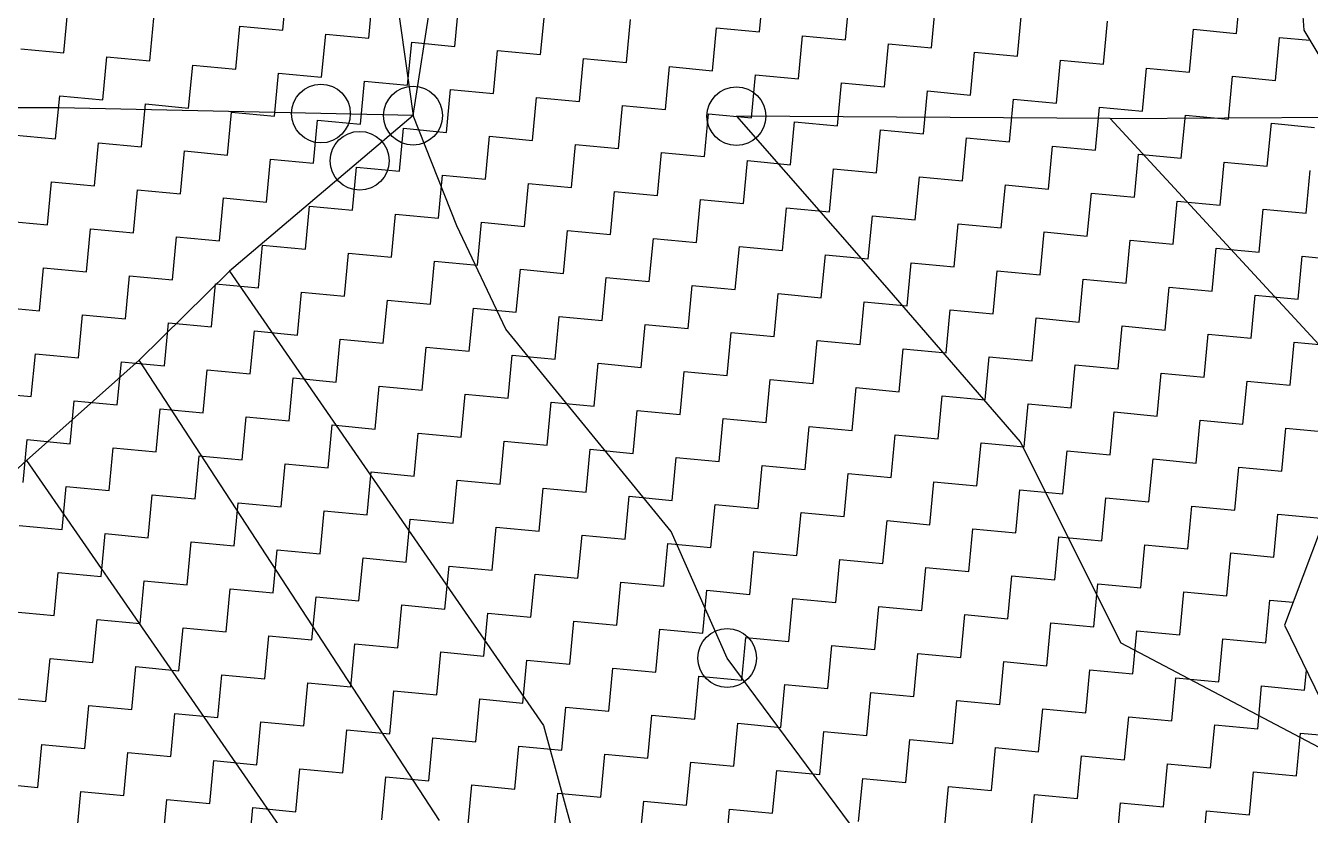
# Model space of a CAD drawing. Header units: metres. Extents: x 279090 to 282389, y 2073542 to 2078104.
# Drawn here: x 279974.7 to 280161.1, y 2076519.1 to 2076633.8 of the extents above; entities that cross this region are included whole.
import ezdxf

# ---------------------------------------------------------------- set-up
doc = ezdxf.new("R2010")
doc.units = ezdxf.units.M
doc.header["$LTSCALE"] = 0.3
doc.header["$MEASUREMENT"] = 0
doc.layers.add('POLY_HATCH', color=12, linetype='Continuous')
doc.layers.add('POLY_PARCEL', color=6, linetype='Continuous')

msp = doc.modelspace()

# ---------------------------------------------------------------- linework, layer by layer
for centre in [(280017.52, 2076621.04), (280030.9, 2076620.74), (280077.83, 2076620.66), (280023.15, 2076614.18), (280076.49, 2076541.98)]:
    msp.add_circle(centre, 4.27)
at = {"layer": 'POLY_HATCH'}
for p, q in [((280159.33, 2076645.21), (280160.19, 2076633.13)), ((280160.19, 2076633.13), (280166.52, 2076622.54)), ((280162.71, 2076560.9), (280157.38, 2076546.73)), ((280157.38, 2076546.73), (280184.17, 2076491.54))]:
    msp.add_line(p, q, dxfattribs=at)
at = {"layer": 'POLY_HATCH', "linetype": 'Continuous'}
for p, q in [((280011.98, 2076633.14), (280012.57, 2076639.38)), ((280081.2, 2076632.91), (280081.79, 2076639.15)), ((280150.42, 2076632.68), (280151, 2076638.92)), ((280024.46, 2076631.97), (280025.04, 2076638.21)), ((280036.94, 2076630.79), (280037.52, 2076637.03)), ((280093.68, 2076631.74), (280094.26, 2076637.98)), ((279980.19, 2076629.85), (279980.78, 2076636.08)), ((280049.41, 2076629.62), (280050, 2076635.85)), ((280106.15, 2076630.56), (280106.74, 2076636.8)), ((280118.63, 2076629.39), (280119.22, 2076635.62)), ((279992.67, 2076628.67), (279993.26, 2076634.91)), ((280005.15, 2076627.49), (280005.74, 2076633.73)), ((280005.74, 2076633.73), (280011.98, 2076633.14)), ((280061.89, 2076628.44), (280062.48, 2076634.68)), ((280074.37, 2076627.26), (280074.96, 2076633.5)), ((280074.96, 2076633.5), (280081.2, 2076632.91)), ((280131.11, 2076628.21), (280131.7, 2076634.45)), ((280143.59, 2076627.03), (280144.18, 2076633.27)), ((280144.18, 2076633.27), (280150.42, 2076632.68)), ((280017.63, 2076626.32), (280018.22, 2076632.56)), ((280018.22, 2076632.56), (280024.46, 2076631.97)), ((280030.11, 2076625.14), (280030.7, 2076631.38)), ((280030.7, 2076631.38), (280036.94, 2076630.79)), ((280086.85, 2076626.09), (280087.44, 2076632.33)), ((280087.44, 2076632.33), (280093.68, 2076631.74)), ((280156.07, 2076625.86), (280156.66, 2076632.1)), ((280156.66, 2076632.1), (280161.06, 2076631.68)), ((279973.96, 2076630.43), (279980.19, 2076629.85)), ((280042.59, 2076623.96), (280043.17, 2076630.2)), ((280043.17, 2076630.2), (280049.41, 2076629.62)), ((280099.33, 2076624.91), (280099.91, 2076631.15)), ((280099.91, 2076631.15), (280106.15, 2076630.56)), ((280111.81, 2076623.73), (280112.39, 2076629.97)), ((280112.39, 2076629.97), (280118.63, 2076629.39)), ((279985.85, 2076623.02), (279986.43, 2076629.26)), ((279986.43, 2076629.26), (279992.67, 2076628.67)), ((279998.32, 2076621.84), (279998.91, 2076628.08)), ((279998.91, 2076628.08), (280005.15, 2076627.49)), ((280055.06, 2076622.79), (280055.65, 2076629.03)), ((280055.65, 2076629.03), (280061.89, 2076628.44)), ((280067.54, 2076621.61), (280068.13, 2076627.85)), ((280068.13, 2076627.85), (280074.37, 2076627.26)), ((280124.28, 2076622.56), (280124.87, 2076628.8)), ((280124.87, 2076628.8), (280131.11, 2076628.21)), ((280136.76, 2076621.38), (280137.35, 2076627.62)), ((280137.35, 2076627.62), (280143.59, 2076627.03)), ((280010.8, 2076620.67), (280011.39, 2076626.91)), ((280011.39, 2076626.91), (280017.63, 2076626.32)), ((280023.28, 2076619.49), (280023.87, 2076625.73)), ((280023.87, 2076625.73), (280030.11, 2076625.14)), ((280080.02, 2076620.44), (280080.61, 2076626.68)), ((280080.61, 2076626.68), (280086.85, 2076626.09)), ((280149.24, 2076620.21), (280149.83, 2076626.45)), ((280149.83, 2076626.45), (280156.07, 2076625.86)), ((280035.76, 2076618.31), (280036.35, 2076624.55)), ((280036.35, 2076624.55), (280042.59, 2076623.96)), ((280092.5, 2076619.26), (280093.09, 2076625.5)), ((280093.09, 2076625.5), (280099.33, 2076624.91)), ((280104.98, 2076618.08), (280105.57, 2076624.32)), ((280105.57, 2076624.32), (280111.81, 2076623.73)), ((279979.02, 2076617.37), (279979.61, 2076623.61)), ((279979.61, 2076623.61), (279985.85, 2076623.02)), ((279991.5, 2076616.19), (279992.08, 2076622.43)), ((279992.08, 2076622.43), (279998.32, 2076621.84)), ((280048.24, 2076617.14), (280048.83, 2076623.38)), ((280048.83, 2076623.38), (280055.06, 2076622.79)), ((280060.72, 2076615.96), (280061.3, 2076622.2)), ((280061.3, 2076622.2), (280067.54, 2076621.61)), ((280117.46, 2076616.91), (280118.04, 2076623.15)), ((280118.04, 2076623.15), (280124.28, 2076622.56)), ((280129.93, 2076615.73), (280130.52, 2076621.97)), ((280130.52, 2076621.97), (280136.76, 2076621.38)), ((280003.97, 2076615.01), (280004.56, 2076621.25)), ((280004.56, 2076621.25), (280010.8, 2076620.67)), ((280016.45, 2076613.84), (280017.04, 2076620.08)), ((280017.04, 2076620.08), (280023.28, 2076619.49)), ((280073.19, 2076614.78), (280073.78, 2076621.02)), ((280073.78, 2076621.02), (280080.02, 2076620.44)), ((280142.41, 2076614.55), (280143, 2076620.79)), ((280143, 2076620.79), (280149.24, 2076620.21)), ((280028.93, 2076612.66), (280029.52, 2076618.9)), ((280029.52, 2076618.9), (280035.76, 2076618.31)), ((280085.67, 2076613.61), (280086.26, 2076619.85)), ((280086.26, 2076619.85), (280092.5, 2076619.26)), ((280098.15, 2076612.43), (280098.74, 2076618.67)), ((280098.74, 2076618.67), (280104.98, 2076618.08)), ((280154.89, 2076613.38), (280155.48, 2076619.62)), ((280155.48, 2076619.62), (280161.72, 2076619.03)), ((279972.78, 2076617.96), (279979.02, 2076617.37)), ((279984.67, 2076610.54), (279985.26, 2076616.78)), ((279985.26, 2076616.78), (279991.5, 2076616.19)), ((280041.41, 2076611.49), (280042, 2076617.73)), ((280042, 2076617.73), (280048.24, 2076617.14)), ((280053.89, 2076610.31), (280054.48, 2076616.55)), ((280054.48, 2076616.55), (280060.72, 2076615.96)), ((280110.63, 2076611.26), (280111.22, 2076617.5)), ((280111.22, 2076617.5), (280117.46, 2076616.91)), ((279997.15, 2076609.36), (279997.74, 2076615.6)), ((279997.74, 2076615.6), (280003.97, 2076615.01)), ((280066.37, 2076609.13), (280066.95, 2076615.37)), ((280066.95, 2076615.37), (280073.19, 2076614.78)), ((280123.11, 2076610.08), (280123.7, 2076616.32)), ((280123.7, 2076616.32), (280129.93, 2076615.73)), ((280135.59, 2076608.9), (280136.17, 2076615.14)), ((280136.17, 2076615.14), (280142.41, 2076614.55)), ((280009.63, 2076608.19), (280010.21, 2076614.43)), ((280010.21, 2076614.43), (280016.45, 2076613.84)), ((280022.1, 2076607.01), (280022.69, 2076613.25)), ((280022.69, 2076613.25), (280028.93, 2076612.66)), ((280078.85, 2076607.96), (280079.43, 2076614.2)), ((280079.43, 2076614.2), (280085.67, 2076613.61)), ((280091.32, 2076606.78), (280091.91, 2076613.02)), ((280091.91, 2076613.02), (280098.15, 2076612.43)), ((280148.06, 2076607.73), (280148.65, 2076613.97)), ((280148.65, 2076613.97), (280154.89, 2076613.38)), ((280160.54, 2076606.55), (280161.13, 2076612.79)), ((279977.84, 2076604.89), (279978.43, 2076611.13)), ((279978.43, 2076611.13), (279984.67, 2076610.54)), ((280034.58, 2076605.84), (280035.17, 2076612.07)), ((280035.17, 2076612.07), (280041.41, 2076611.49)), ((280047.06, 2076604.66), (280047.65, 2076610.9)), ((280047.65, 2076610.9), (280053.89, 2076610.31)), ((280103.8, 2076605.61), (280104.39, 2076611.84)), ((280104.39, 2076611.84), (280110.63, 2076611.26)), ((279990.32, 2076603.71), (279990.91, 2076609.95)), ((279990.91, 2076609.95), (279997.15, 2076609.36)), ((280059.54, 2076603.48), (280060.13, 2076609.72)), ((280060.13, 2076609.72), (280066.37, 2076609.13)), ((280116.28, 2076604.43), (280116.87, 2076610.67)), ((280116.87, 2076610.67), (280123.11, 2076610.08)), ((280128.76, 2076603.25), (280129.35, 2076609.49)), ((280129.35, 2076609.49), (280135.59, 2076608.9)), ((280002.8, 2076602.54), (280003.39, 2076608.78)), ((280003.39, 2076608.78), (280009.63, 2076608.19)), ((280015.28, 2076601.36), (280015.87, 2076607.6)), ((280015.87, 2076607.6), (280022.1, 2076607.01)), ((280072.02, 2076602.31), (280072.61, 2076608.55)), ((280072.61, 2076608.55), (280078.85, 2076607.96)), ((280084.5, 2076601.13), (280085.08, 2076607.37)), ((280085.08, 2076607.37), (280091.32, 2076606.78)), ((280141.24, 2076602.08), (280141.82, 2076608.32)), ((280141.82, 2076608.32), (280148.06, 2076607.73)), ((280153.72, 2076600.9), (280154.3, 2076607.14)), ((280154.3, 2076607.14), (280160.54, 2076606.55)), ((279971.6, 2076605.48), (279977.84, 2076604.89)), ((280027.76, 2076600.18), (280028.34, 2076606.42)), ((280028.34, 2076606.42), (280034.58, 2076605.84)), ((280040.23, 2076599.01), (280040.82, 2076605.25)), ((280040.82, 2076605.25), (280047.06, 2076604.66)), ((280096.97, 2076599.95), (280097.56, 2076606.19)), ((280097.56, 2076606.19), (280103.8, 2076605.61)), ((279983.49, 2076598.06), (279984.08, 2076604.3)), ((279984.08, 2076604.3), (279990.32, 2076603.71)), ((280052.71, 2076597.83), (280053.3, 2076604.07)), ((280053.3, 2076604.07), (280059.54, 2076603.48)), ((280109.45, 2076598.78), (280110.04, 2076605.02)), ((280110.04, 2076605.02), (280116.28, 2076604.43)), ((280121.93, 2076597.6), (280122.52, 2076603.84)), ((280122.52, 2076603.84), (280128.76, 2076603.25)), ((279995.97, 2076596.89), (279996.56, 2076603.12)), ((279996.56, 2076603.12), (280002.8, 2076602.54)), ((280008.45, 2076595.71), (280009.04, 2076601.95)), ((280009.04, 2076601.95), (280015.28, 2076601.36)), ((280065.19, 2076596.66), (280065.78, 2076602.89)), ((280065.78, 2076602.89), (280072.02, 2076602.31)), ((280077.67, 2076595.48), (280078.26, 2076601.72)), ((280078.26, 2076601.72), (280084.5, 2076601.13)), ((280134.41, 2076596.43), (280135, 2076602.66)), ((280135, 2076602.66), (280141.24, 2076602.08)), ((280146.89, 2076595.25), (280147.48, 2076601.49)), ((280147.48, 2076601.49), (280153.72, 2076600.9)), ((280020.93, 2076594.53), (280021.52, 2076600.77)), ((280021.52, 2076600.77), (280027.76, 2076600.18)), ((280033.41, 2076593.36), (280033.99, 2076599.6)), ((280033.99, 2076599.6), (280040.23, 2076599.01)), ((280090.15, 2076594.3), (280090.74, 2076600.54)), ((280090.74, 2076600.54), (280096.97, 2076599.95)), ((280159.37, 2076594.07), (280159.95, 2076600.31)), ((280159.95, 2076600.31), (280166.19, 2076599.72)), ((279976.67, 2076592.41), (279977.25, 2076598.65)), ((279977.25, 2076598.65), (279983.49, 2076598.06)), ((280045.88, 2076592.18), (280046.47, 2076598.42)), ((280046.47, 2076598.42), (280052.71, 2076597.83)), ((280102.63, 2076593.13), (280103.21, 2076599.37)), ((280103.21, 2076599.37), (280109.45, 2076598.78)), ((280115.1, 2076591.95), (280115.69, 2076598.19)), ((280115.69, 2076598.19), (280121.93, 2076597.6)), ((279989.14, 2076591.23), (279989.73, 2076597.47)), ((279989.73, 2076597.47), (279995.97, 2076596.89)), ((280001.62, 2076590.06), (280002.21, 2076596.3)), ((280002.21, 2076596.3), (280008.45, 2076595.71)), ((280058.36, 2076591), (280058.95, 2076597.24)), ((280058.95, 2076597.24), (280065.19, 2076596.66)), ((280070.84, 2076589.83), (280071.43, 2076596.07)), ((280071.43, 2076596.07), (280077.67, 2076595.48)), ((280127.58, 2076590.77), (280128.17, 2076597.01)), ((280128.17, 2076597.01), (280134.41, 2076596.43)), ((280140.06, 2076589.6), (280140.65, 2076595.84)), ((280140.65, 2076595.84), (280146.89, 2076595.25)), ((280014.1, 2076588.88), (280014.69, 2076595.12)), ((280014.69, 2076595.12), (280020.93, 2076594.53)), ((280083.32, 2076588.65), (280083.91, 2076594.89)), ((280083.91, 2076594.89), (280090.15, 2076594.3)), ((280152.54, 2076588.42), (280153.13, 2076594.66)), ((280153.13, 2076594.66), (280159.37, 2076594.07)), ((279970.43, 2076593), (279976.67, 2076592.41)), ((280026.58, 2076587.71), (280027.17, 2076593.94)), ((280027.17, 2076593.94), (280033.41, 2076593.36)), ((280039.06, 2076586.53), (280039.65, 2076592.77)), ((280039.65, 2076592.77), (280045.88, 2076592.18)), ((280095.8, 2076587.48), (280096.39, 2076593.71)), ((280096.39, 2076593.71), (280102.63, 2076593.13)), ((280108.28, 2076586.3), (280108.86, 2076592.54)), ((280108.86, 2076592.54), (280115.1, 2076591.95)), ((279982.32, 2076585.58), (279982.91, 2076591.82)), ((279982.91, 2076591.82), (279989.14, 2076591.23)), ((279994.8, 2076584.41), (279995.38, 2076590.65)), ((279995.38, 2076590.65), (280001.62, 2076590.06)), ((280051.54, 2076585.35), (280052.12, 2076591.59)), ((280052.12, 2076591.59), (280058.36, 2076591)), ((280064.01, 2076584.18), (280064.6, 2076590.42)), ((280064.6, 2076590.42), (280070.84, 2076589.83)), ((280120.75, 2076585.12), (280121.34, 2076591.36)), ((280121.34, 2076591.36), (280127.58, 2076590.77)), ((280007.27, 2076583.23), (280007.86, 2076589.47)), ((280007.86, 2076589.47), (280014.1, 2076588.88)), ((280076.49, 2076583), (280077.08, 2076589.24)), ((280077.08, 2076589.24), (280083.32, 2076588.65)), ((280133.23, 2076583.95), (280133.82, 2076590.19)), ((280133.82, 2076590.19), (280140.06, 2076589.6)), ((280145.71, 2076582.77), (280146.3, 2076589.01)), ((280146.3, 2076589.01), (280152.54, 2076588.42)), ((280019.75, 2076582.05), (280020.34, 2076588.29)), ((280020.34, 2076588.29), (280026.58, 2076587.71)), ((280032.23, 2076580.88), (280032.82, 2076587.12)), ((280032.82, 2076587.12), (280039.06, 2076586.53)), ((280088.97, 2076581.82), (280089.56, 2076588.06)), ((280089.56, 2076588.06), (280095.8, 2076587.48)), ((280101.45, 2076580.65), (280102.04, 2076586.89)), ((280102.04, 2076586.89), (280108.28, 2076586.3)), ((280158.19, 2076581.59), (280158.78, 2076587.83)), ((280158.78, 2076587.83), (280165.02, 2076587.25)), ((279975.49, 2076579.93), (279976.08, 2076586.17)), ((279976.08, 2076586.17), (279982.32, 2076585.58)), ((279987.97, 2076578.76), (279988.56, 2076585)), ((279988.56, 2076585), (279994.8, 2076584.41)), ((280044.71, 2076579.7), (280045.3, 2076585.94)), ((280045.3, 2076585.94), (280051.54, 2076585.35)), ((280057.19, 2076578.53), (280057.78, 2076584.77)), ((280057.78, 2076584.77), (280064.01, 2076584.18)), ((280113.93, 2076579.47), (280114.52, 2076585.71)), ((280114.52, 2076585.71), (280120.75, 2076585.12)), ((280000.45, 2076577.58), (280001.03, 2076583.82)), ((280001.03, 2076583.82), (280007.27, 2076583.23)), ((280069.67, 2076577.35), (280070.25, 2076583.59)), ((280070.25, 2076583.59), (280076.49, 2076583)), ((280126.41, 2076578.3), (280126.99, 2076584.54)), ((280126.99, 2076584.54), (280133.23, 2076583.95)), ((280138.88, 2076577.12), (280139.47, 2076583.36)), ((280139.47, 2076583.36), (280145.71, 2076582.77)), ((280012.92, 2076576.4), (280013.51, 2076582.64)), ((280013.51, 2076582.64), (280019.75, 2076582.05)), ((280025.4, 2076575.23), (280025.99, 2076581.47)), ((280025.99, 2076581.47), (280032.23, 2076580.88)), ((280082.14, 2076576.17), (280082.73, 2076582.41)), ((280082.73, 2076582.41), (280088.97, 2076581.82)), ((280094.62, 2076575), (280095.21, 2076581.24)), ((280095.21, 2076581.24), (280101.45, 2076580.65)), ((280151.36, 2076575.94), (280151.95, 2076582.18)), ((280151.95, 2076582.18), (280158.19, 2076581.59)), ((279969.25, 2076580.52), (279975.49, 2076579.93)), ((279981.14, 2076573.1), (279981.73, 2076579.34)), ((279981.73, 2076579.34), (279987.97, 2076578.76)), ((280037.88, 2076574.05), (280038.47, 2076580.29)), ((280038.47, 2076580.29), (280044.71, 2076579.7)), ((280050.36, 2076572.87), (280050.95, 2076579.11)), ((280050.95, 2076579.11), (280057.19, 2076578.53)), ((280107.1, 2076573.82), (280107.69, 2076580.06)), ((280107.69, 2076580.06), (280113.93, 2076579.47)), ((279993.62, 2076571.93), (279994.21, 2076578.17)), ((279994.21, 2076578.17), (280000.45, 2076577.58)), ((280062.84, 2076571.7), (280063.43, 2076577.94)), ((280063.43, 2076577.94), (280069.67, 2076577.35)), ((280119.58, 2076572.65), (280120.17, 2076578.88)), ((280120.17, 2076578.88), (280126.41, 2076578.3)), ((280132.06, 2076571.47), (280132.65, 2076577.71)), ((280132.65, 2076577.71), (280138.88, 2076577.12)), ((280006.1, 2076570.75), (280006.69, 2076576.99)), ((280006.69, 2076576.99), (280012.92, 2076576.4)), ((280018.58, 2076569.58), (280019.16, 2076575.82)), ((280019.16, 2076575.82), (280025.4, 2076575.23)), ((280075.32, 2076570.52), (280075.9, 2076576.76)), ((280075.9, 2076576.76), (280082.14, 2076576.17)), ((280087.79, 2076569.35), (280088.38, 2076575.59)), ((280088.38, 2076575.59), (280094.62, 2076575)), ((280144.54, 2076570.29), (280145.12, 2076576.53)), ((280145.12, 2076576.53), (280151.36, 2076575.94)), ((280157.01, 2076569.12), (280157.6, 2076575.36)), ((280157.6, 2076575.36), (280163.84, 2076574.77)), ((279974.31, 2076567.45), (279974.9, 2076573.69)), ((279974.9, 2076573.69), (279981.14, 2076573.1)), ((280031.05, 2076568.4), (280031.64, 2076574.64)), ((280031.64, 2076574.64), (280037.88, 2076574.05)), ((280043.53, 2076567.22), (280044.12, 2076573.46)), ((280044.12, 2076573.46), (280050.36, 2076572.87)), ((280100.27, 2076568.17), (280100.86, 2076574.41)), ((280100.86, 2076574.41), (280107.1, 2076573.82)), ((279986.79, 2076566.28), (279987.38, 2076572.52)), ((279987.38, 2076572.52), (279993.62, 2076571.93)), ((280056.01, 2076566.05), (280056.6, 2076572.29)), ((280056.6, 2076572.29), (280062.84, 2076571.7)), ((280112.75, 2076566.99), (280113.34, 2076573.23)), ((280113.34, 2076573.23), (280119.58, 2076572.65)), ((280125.23, 2076565.82), (280125.82, 2076572.06)), ((280125.82, 2076572.06), (280132.06, 2076571.47)), ((279999.27, 2076565.1), (279999.86, 2076571.34)), ((279999.86, 2076571.34), (280006.1, 2076570.75)), ((280011.75, 2076563.93), (280012.34, 2076570.16)), ((280012.34, 2076570.16), (280018.58, 2076569.58)), ((280068.49, 2076564.87), (280069.08, 2076571.11)), ((280069.08, 2076571.11), (280075.32, 2076570.52)), ((280080.97, 2076563.7), (280081.56, 2076569.93)), ((280081.56, 2076569.93), (280087.79, 2076569.35)), ((280137.71, 2076564.64), (280138.3, 2076570.88)), ((280138.3, 2076570.88), (280144.54, 2076570.29)), ((280024.23, 2076562.75), (280024.81, 2076568.99)), ((280024.81, 2076568.99), (280031.05, 2076568.4)), ((280093.45, 2076562.52), (280094.03, 2076568.76)), ((280094.03, 2076568.76), (280100.27, 2076568.17)), ((280150.19, 2076563.47), (280150.77, 2076569.7)), ((280150.77, 2076569.7), (280157.01, 2076569.12)), ((279979.96, 2076560.63), (279980.55, 2076566.87)), ((279980.55, 2076566.87), (279986.79, 2076566.28)), ((280036.71, 2076561.57), (280037.29, 2076567.81)), ((280037.29, 2076567.81), (280043.53, 2076567.22)), ((280049.18, 2076560.4), (280049.77, 2076566.64)), ((280049.77, 2076566.64), (280056.01, 2076566.05)), ((280105.92, 2076561.34), (280106.51, 2076567.58)), ((280106.51, 2076567.58), (280112.75, 2076566.99)), ((280118.4, 2076560.17), (280118.99, 2076566.41)), ((280118.99, 2076566.41), (280125.23, 2076565.82)), ((279992.44, 2076559.45), (279993.03, 2076565.69)), ((279993.03, 2076565.69), (279999.27, 2076565.1)), ((280004.92, 2076558.27), (280005.51, 2076564.51)), ((280005.51, 2076564.51), (280011.75, 2076563.93)), ((280061.66, 2076559.22), (280062.25, 2076565.46)), ((280062.25, 2076565.46), (280068.49, 2076564.87)), ((280074.14, 2076558.04), (280074.73, 2076564.28)), ((280074.73, 2076564.28), (280080.97, 2076563.7)), ((280130.88, 2076558.99), (280131.47, 2076565.23)), ((280131.47, 2076565.23), (280137.71, 2076564.64)), ((280017.4, 2076557.1), (280017.99, 2076563.34)), ((280017.99, 2076563.34), (280024.23, 2076562.75)), ((280086.62, 2076556.87), (280087.21, 2076563.11)), ((280087.21, 2076563.11), (280093.45, 2076562.52)), ((280143.36, 2076557.81), (280143.95, 2076564.05)), ((280143.95, 2076564.05), (280150.19, 2076563.47)), ((280155.84, 2076556.64), (280156.43, 2076562.88)), ((280156.43, 2076562.88), (280162.66, 2076562.29)), ((279973.73, 2076561.21), (279979.96, 2076560.63)), ((280029.88, 2076555.92), (280030.47, 2076562.16)), ((280030.47, 2076562.16), (280036.71, 2076561.57)), ((280042.36, 2076554.75), (280042.94, 2076560.98)), ((280042.94, 2076560.98), (280049.18, 2076560.4)), ((280099.1, 2076555.69), (280099.69, 2076561.93)), ((280099.69, 2076561.93), (280105.92, 2076561.34)), ((280111.58, 2076554.52), (280112.16, 2076560.75)), ((280112.16, 2076560.75), (280118.4, 2076560.17)), ((279985.62, 2076553.8), (279986.2, 2076560.04)), ((279986.2, 2076560.04), (279992.44, 2076559.45)), ((279998.09, 2076552.62), (279998.68, 2076558.86)), ((279998.68, 2076558.86), (280004.92, 2076558.27)), ((280054.83, 2076553.57), (280055.42, 2076559.81)), ((280055.42, 2076559.81), (280061.66, 2076559.22)), ((280067.31, 2076552.39), (280067.9, 2076558.63)), ((280067.9, 2076558.63), (280074.14, 2076558.04)), ((280124.05, 2076553.34), (280124.64, 2076559.58)), ((280124.64, 2076559.58), (280130.88, 2076558.99)), ((280010.57, 2076551.45), (280011.16, 2076557.69)), ((280011.16, 2076557.69), (280017.4, 2076557.1)), ((280079.79, 2076551.22), (280080.38, 2076557.46)), ((280080.38, 2076557.46), (280086.62, 2076556.87)), ((280136.53, 2076552.16), (280137.12, 2076558.4)), ((280137.12, 2076558.4), (280143.36, 2076557.81)), ((280149.01, 2076550.99), (280149.6, 2076557.23)), ((280149.6, 2076557.23), (280155.84, 2076556.64)), ((280023.05, 2076550.27), (280023.64, 2076556.51)), ((280023.64, 2076556.51), (280029.88, 2076555.92)), ((280035.53, 2076549.09), (280036.12, 2076555.33)), ((280036.12, 2076555.33), (280042.36, 2076554.75)), ((280092.27, 2076550.04), (280092.86, 2076556.28)), ((280092.86, 2076556.28), (280099.1, 2076555.69)), ((280104.75, 2076548.86), (280105.34, 2076555.1)), ((280105.34, 2076555.1), (280111.58, 2076554.52)), ((279978.79, 2076548.15), (279979.38, 2076554.39)), ((279979.38, 2076554.39), (279985.62, 2076553.8)), ((279991.27, 2076546.97), (279991.85, 2076553.21)), ((279991.85, 2076553.21), (279998.09, 2076552.62)), ((280048.01, 2076547.92), (280048.6, 2076554.16)), ((280048.6, 2076554.16), (280054.83, 2076553.57)), ((280060.49, 2076546.74), (280061.07, 2076552.98)), ((280061.07, 2076552.98), (280067.31, 2076552.39)), ((280117.23, 2076547.69), (280117.81, 2076553.93)), ((280117.81, 2076553.93), (280124.05, 2076553.34)), ((280003.75, 2076545.8), (280004.33, 2076552.03)), ((280004.33, 2076552.03), (280010.57, 2076551.45)), ((280072.96, 2076545.57), (280073.55, 2076551.81)), ((280073.55, 2076551.81), (280079.79, 2076551.22)), ((280129.7, 2076546.51), (280130.29, 2076552.75)), ((280130.29, 2076552.75), (280136.53, 2076552.16)), ((280142.18, 2076545.34), (280142.77, 2076551.58)), ((280142.77, 2076551.58), (280149.01, 2076550.99)), ((280016.22, 2076544.62), (280016.81, 2076550.86)), ((280016.81, 2076550.86), (280023.05, 2076550.27)), ((280028.7, 2076543.44), (280029.29, 2076549.68)), ((280029.29, 2076549.68), (280035.53, 2076549.09)), ((280085.44, 2076544.39), (280086.03, 2076550.63)), ((280086.03, 2076550.63), (280092.27, 2076550.04)), ((280097.92, 2076543.21), (280098.51, 2076549.45)), ((280098.51, 2076549.45), (280104.75, 2076548.86)), ((280154.66, 2076544.16), (280155.25, 2076550.4)), ((280155.25, 2076550.4), (280158.64, 2076550.08)), ((279972.55, 2076548.74), (279978.79, 2076548.15)), ((279984.44, 2076541.32), (279985.03, 2076547.56)), ((279985.03, 2076547.56), (279991.27, 2076546.97)), ((280041.18, 2076542.27), (280041.77, 2076548.51)), ((280041.77, 2076548.51), (280048.01, 2076547.92)), ((280110.4, 2076542.04), (280110.99, 2076548.28)), ((280110.99, 2076548.28), (280117.23, 2076547.69)), ((279996.92, 2076540.14), (279997.51, 2076546.38)), ((279997.51, 2076546.38), (280003.75, 2076545.8)), ((280053.66, 2076541.09), (280054.25, 2076547.33)), ((280054.25, 2076547.33), (280060.49, 2076546.74)), ((280066.14, 2076539.91), (280066.72, 2076546.15)), ((280066.72, 2076546.15), (280072.96, 2076545.57)), ((280122.88, 2076540.86), (280123.47, 2076547.1)), ((280123.47, 2076547.1), (280129.7, 2076546.51)), ((280135.36, 2076539.68), (280135.94, 2076545.92)), ((280135.94, 2076545.92), (280142.18, 2076545.34)), ((280009.4, 2076538.97), (280009.98, 2076545.21)), ((280009.98, 2076545.21), (280016.22, 2076544.62)), ((280021.87, 2076537.79), (280022.46, 2076544.03)), ((280022.46, 2076544.03), (280028.7, 2076543.44)), ((280078.62, 2076538.74), (280079.2, 2076544.98)), ((280079.2, 2076544.98), (280085.44, 2076544.39)), ((280091.09, 2076537.56), (280091.68, 2076543.8)), ((280091.68, 2076543.8), (280097.92, 2076543.21)), ((280147.83, 2076538.51), (280148.42, 2076544.75)), ((280148.42, 2076544.75), (280154.66, 2076544.16)), ((279977.61, 2076535.67), (279978.2, 2076541.91)), ((279978.2, 2076541.91), (279984.44, 2076541.32)), ((280034.35, 2076536.62), (280034.94, 2076542.86)), ((280034.94, 2076542.86), (280041.18, 2076542.27)), ((280103.57, 2076536.39), (280104.16, 2076542.63)), ((280104.16, 2076542.63), (280110.4, 2076542.04)), ((279990.09, 2076534.49), (279990.68, 2076540.73)), ((279990.68, 2076540.73), (279996.92, 2076540.14)), ((280046.83, 2076535.44), (280047.42, 2076541.68)), ((280047.42, 2076541.68), (280053.66, 2076541.09)), ((280059.31, 2076534.26), (280059.9, 2076540.5)), ((280059.9, 2076540.5), (280066.14, 2076539.91)), ((280116.05, 2076535.21), (280116.64, 2076541.45)), ((280116.64, 2076541.45), (280122.88, 2076540.86)), ((280128.53, 2076534.03), (280129.12, 2076540.27)), ((280129.12, 2076540.27), (280135.36, 2076539.68)), ((280160.31, 2076537.33), (280160.58, 2076540.15)), ((280002.57, 2076533.32), (280003.16, 2076539.56)), ((280003.16, 2076539.56), (280009.4, 2076538.97)), ((280015.05, 2076532.14), (280015.64, 2076538.38)), ((280015.64, 2076538.38), (280021.87, 2076537.79)), ((280071.79, 2076533.09), (280072.38, 2076539.33)), ((280072.38, 2076539.33), (280078.62, 2076538.74)), ((280084.27, 2076531.91), (280084.85, 2076538.15)), ((280084.85, 2076538.15), (280091.09, 2076537.56)), ((280141.01, 2076532.86), (280141.59, 2076539.1)), ((280141.59, 2076539.1), (280147.83, 2076538.51)), ((279971.37, 2076536.26), (279977.61, 2076535.67)), ((280027.53, 2076530.97), (280028.11, 2076537.2)), ((280028.11, 2076537.2), (280034.35, 2076536.62)), ((280096.74, 2076530.74), (280097.33, 2076536.97)), ((280097.33, 2076536.97), (280103.57, 2076536.39)), ((280153.49, 2076531.68), (280154.07, 2076537.92)), ((280154.07, 2076537.92), (280160.31, 2076537.33)), ((279983.26, 2076528.84), (279983.85, 2076535.08)), ((279983.85, 2076535.08), (279990.09, 2076534.49)), ((280040, 2076529.79), (280040.59, 2076536.03)), ((280040.59, 2076536.03), (280046.83, 2076535.44)), ((280052.48, 2076528.61), (280053.07, 2076534.85)), ((280053.07, 2076534.85), (280059.31, 2076534.26)), ((280109.22, 2076529.56), (280109.81, 2076535.8)), ((280109.81, 2076535.8), (280116.05, 2076535.21)), ((280121.7, 2076528.38), (280122.29, 2076534.62)), ((280122.29, 2076534.62), (280128.53, 2076534.03)), ((279995.74, 2076527.67), (279996.33, 2076533.91)), ((279996.33, 2076533.91), (280002.57, 2076533.32)), ((280008.22, 2076526.49), (280008.81, 2076532.73)), ((280008.81, 2076532.73), (280015.05, 2076532.14)), ((280064.96, 2076527.44), (280065.55, 2076533.68)), ((280065.55, 2076533.68), (280071.79, 2076533.09)), ((280077.44, 2076526.26), (280078.03, 2076532.5)), ((280078.03, 2076532.5), (280084.27, 2076531.91)), ((280134.18, 2076527.21), (280134.77, 2076533.45)), ((280134.77, 2076533.45), (280141.01, 2076532.86)), ((280020.7, 2076525.31), (280021.29, 2076531.55)), ((280021.29, 2076531.55), (280027.53, 2076530.97)), ((280089.92, 2076525.08), (280090.51, 2076531.32)), ((280090.51, 2076531.32), (280096.74, 2076530.74)), ((280146.66, 2076526.03), (280147.25, 2076532.27)), ((280147.25, 2076532.27), (280153.49, 2076531.68)), ((280159.14, 2076524.85), (280159.72, 2076531.09)), ((280159.72, 2076531.09), (280165.22, 2076530.57)), ((279976.44, 2076523.19), (279977.02, 2076529.43)), ((279977.02, 2076529.43), (279983.26, 2076528.84)), ((280033.18, 2076524.14), (280033.76, 2076530.38)), ((280033.76, 2076530.38), (280040, 2076529.79)), ((280045.65, 2076522.96), (280046.24, 2076529.2)), ((280046.24, 2076529.2), (280052.48, 2076528.61)), ((280102.4, 2076523.91), (280102.98, 2076530.15)), ((280102.98, 2076530.15), (280109.22, 2076529.56)), ((280114.87, 2076522.73), (280115.46, 2076528.97)), ((280115.46, 2076528.97), (280121.7, 2076528.38)), ((279988.91, 2076522.02), (279989.5, 2076528.25)), ((279989.5, 2076528.25), (279995.74, 2076527.67)), ((280001.39, 2076520.84), (280001.98, 2076527.08)), ((280001.98, 2076527.08), (280008.22, 2076526.49)), ((280058.13, 2076521.79), (280058.72, 2076528.02)), ((280058.72, 2076528.02), (280064.96, 2076527.44)), ((280070.61, 2076520.61), (280071.2, 2076526.85)), ((280071.2, 2076526.85), (280077.44, 2076526.26)), ((280127.35, 2076521.56), (280127.94, 2076527.79)), ((280127.94, 2076527.79), (280134.18, 2076527.21)), ((280013.87, 2076519.66), (280014.46, 2076525.9)), ((280014.46, 2076525.9), (280020.7, 2076525.31)), ((280083.09, 2076519.43), (280083.68, 2076525.67)), ((280083.68, 2076525.67), (280089.92, 2076525.08)), ((280139.83, 2076520.38), (280140.42, 2076526.62)), ((280140.42, 2076526.62), (280146.66, 2076526.03)), ((280152.31, 2076519.2), (280152.9, 2076525.44)), ((280152.9, 2076525.44), (280159.14, 2076524.85)), ((279970.2, 2076523.78), (279976.44, 2076523.19)), ((280026.35, 2076518.49), (280026.94, 2076524.73)), ((280026.94, 2076524.73), (280033.18, 2076524.14)), ((280038.83, 2076517.31), (280039.42, 2076523.55)), ((280039.42, 2076523.55), (280045.65, 2076522.96)), ((280095.57, 2076518.26), (280096.16, 2076524.5)), ((280096.16, 2076524.5), (280102.4, 2076523.91)), ((280108.05, 2076517.08), (280108.63, 2076523.32)), ((280108.63, 2076523.32), (280114.87, 2076522.73)), ((279982.09, 2076516.36), (279982.68, 2076522.6)), ((279982.68, 2076522.6), (279988.91, 2076522.02)), ((279994.57, 2076515.19), (279995.15, 2076521.43)), ((279995.15, 2076521.43), (280001.39, 2076520.84)), ((280051.31, 2076516.13), (280051.89, 2076522.37)), ((280051.89, 2076522.37), (280058.13, 2076521.79)), ((280120.53, 2076515.9), (280121.11, 2076522.14)), ((280121.11, 2076522.14), (280127.35, 2076521.56)), ((280007.04, 2076514.01), (280007.63, 2076520.25)), ((280007.63, 2076520.25), (280013.87, 2076519.66)), ((280063.78, 2076514.96), (280064.37, 2076521.2)), ((280064.37, 2076521.2), (280070.61, 2076520.61)), ((280076.26, 2076513.78), (280076.85, 2076520.02)), ((280076.85, 2076520.02), (280083.09, 2076519.43)), ((280133, 2076514.73), (280133.59, 2076520.97)), ((280133.59, 2076520.97), (280139.83, 2076520.38)), ((280145.48, 2076513.55), (280146.07, 2076519.79)), ((280146.07, 2076519.79), (280152.31, 2076519.2))]:
    msp.add_line(p, q, dxfattribs=at)
at = {"layer": 'POLY_PARCEL'}
for p, q in [((280017.17, 2076719.6), (280030.9, 2076620.74)), ((280030.9, 2076620.74), (280046.21, 2076719.15)), ((279979.52, 2076621.89), (279895.26, 2076621.85)), ((280030.9, 2076620.74), (279979.52, 2076621.89)), ((280030.9, 2076620.74), (280004.24, 2076598.17)), ((280037.24, 2076604.73), (280030.9, 2076620.74)), ((280132.07, 2076620.34), (280077.83, 2076620.66)), ((280077.83, 2076620.66), (280099.34, 2076596.12)), ((280132.07, 2076620.34), (280218.22, 2076620.77)), ((280173.95, 2076574.89), (280132.07, 2076620.34)), ((280044.36, 2076589.72), (280037.24, 2076604.73)), ((279991.12, 2076585.25), (280004.24, 2076598.17)), ((280004.24, 2076598.17), (280049.83, 2076532.2)), ((280099.34, 2076596.12), (280119.02, 2076573.39)), ((280068.36, 2076560.35), (280044.36, 2076589.72)), ((279991.12, 2076585.25), (279974.8, 2076570.65)), ((280034.74, 2076518.38), (279991.12, 2076585.25)), ((280119.02, 2076573.39), (280133.62, 2076544.2)), ((279928.4, 2076528.65), (279974.8, 2076570.65)), ((279974.8, 2076570.65), (280020.79, 2076504.1)), ((280076.49, 2076541.98), (280068.36, 2076560.35)), ((280133.62, 2076544.2), (280163.28, 2076528.54)), ((280102.23, 2076507.24), (280076.49, 2076541.98)), ((280049.83, 2076532.2), (280055.36, 2076511.87))]:
    msp.add_line(p, q, dxfattribs=at)

doc.saveas('drawing.dxf')
